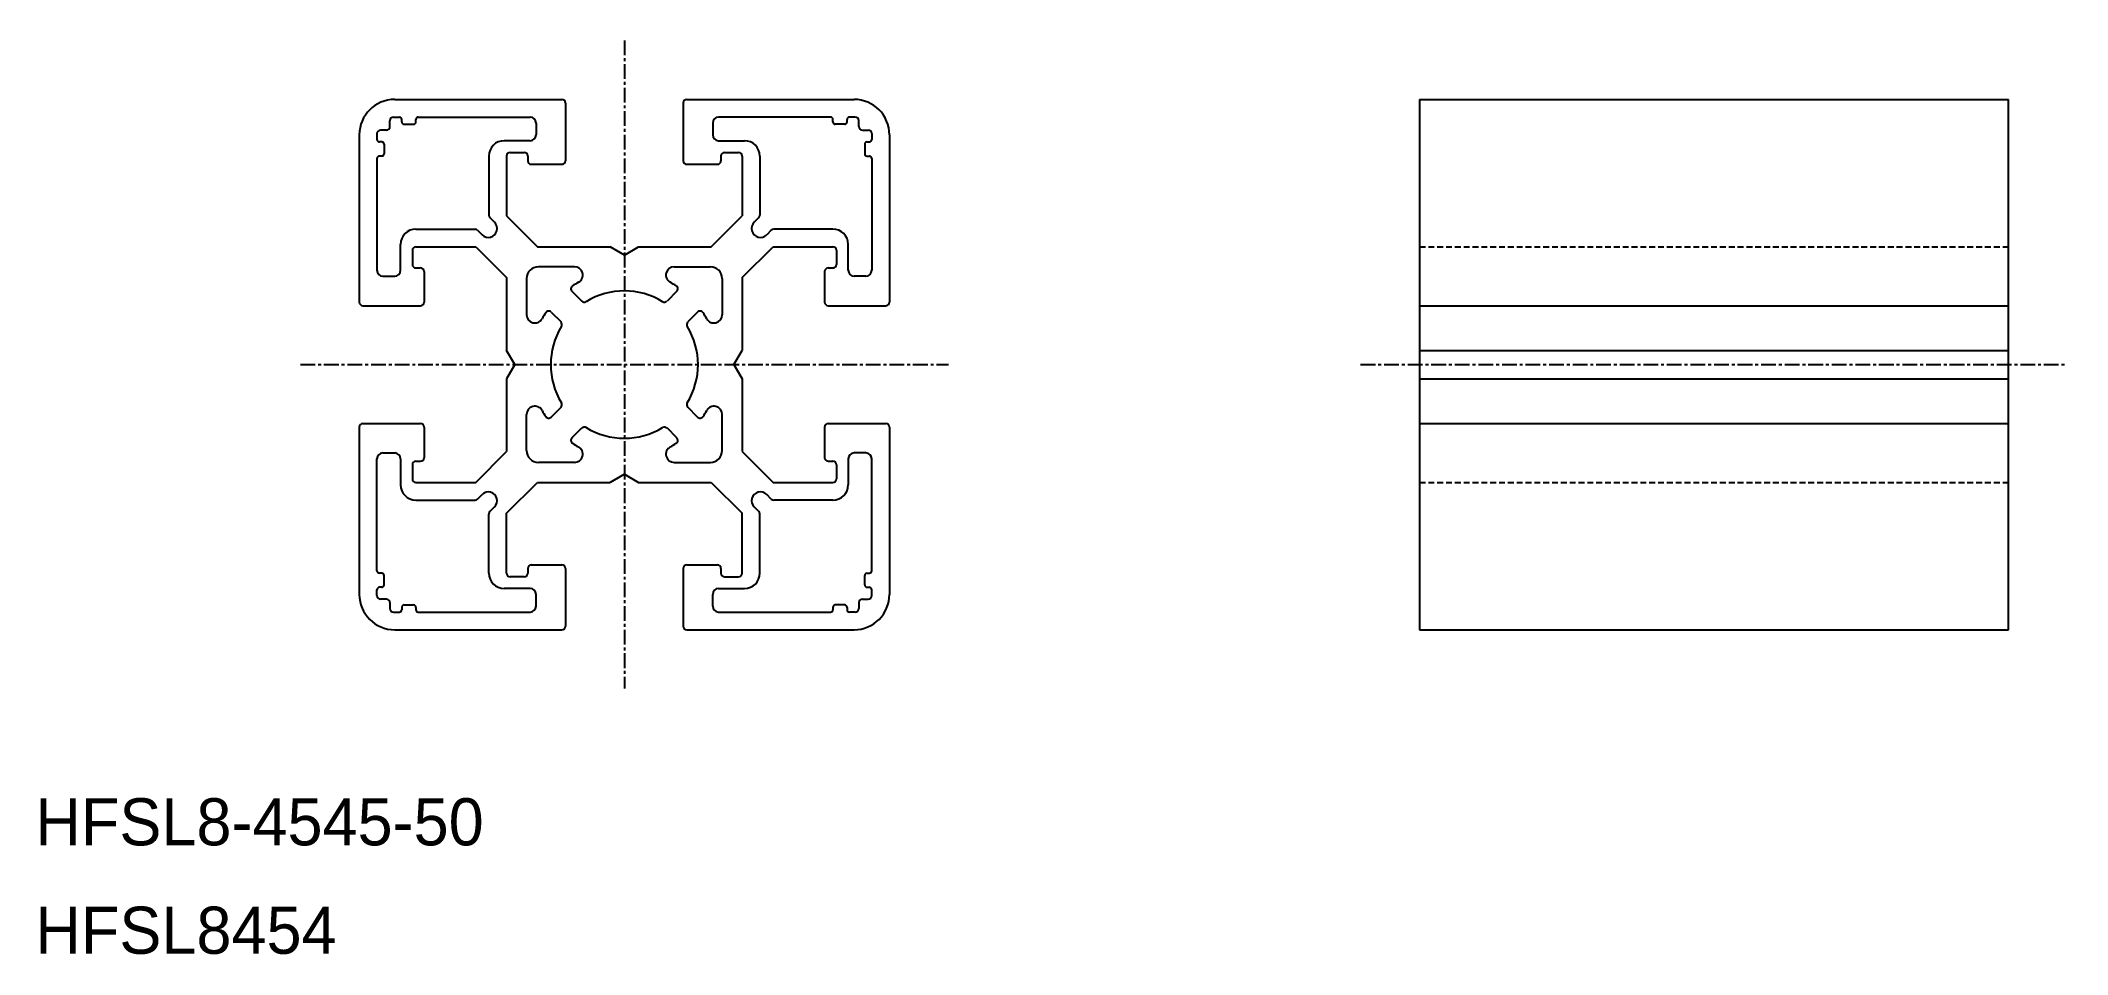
# Model space of a CAD drawing. Extents: x 0 to 172, y 0 to 78.
import ezdxf

# ---------------------------------------------------------------- set-up
doc = ezdxf.new("R2010")
doc.units = 0
doc.linetypes.add('CENTER', pattern=[2, 1.25, -0.25, 0.25, -0.25])
doc.linetypes.add('DASHED', pattern=[0.75, 0.5, -0.25])
doc.layers.get('0').update_dxf_attribs({"linetype": 'CONTINUOUS'})
doc.layers.add('CENTER', color=1, linetype='CENTER')

msp = doc.modelspace()

# ---------------------------------------------------------------- linework, layer by layer
at = {"color": 7, "linetype": 'CONTINUOUS'}
for p, q in [((30.5, 72.5), (44.7, 72.5)), ((55.3, 72.5), (69.5, 72.5)), ((117.5, 72.5), (117.5, 27.5)), ((117.5, 72.5), (167.5, 72.5)), ((167.5, 27.5), (167.5, 72.5)), ((30.1, 70.2), (30.1, 70.7)), ((30.4, 71), (30.9, 71)), ((31.1, 70.6), (31.1, 70.8)), ((32.3, 70.6), (32.3, 70.8)), ((32.5, 71), (42, 71)), ((45, 72.2), (45, 67.3)), ((55, 72.2), (55, 67.3)), ((67.5, 71), (58, 71)), ((67.7, 70.6), (67.7, 70.8)), ((68.9, 70.6), (68.9, 70.8)), ((69.6, 71), (69.1, 71)), ((69.9, 70.2), (69.9, 70.7)), ((27.5, 69.5), (27.5, 55.3)), ((29, 69.6), (29, 69.1)), ((29.4, 68.9), (29.2, 68.9)), ((29.8, 69.9), (29.3, 69.9)), ((31.3, 70.4), (32.1, 70.4)), ((42, 69), (39.8, 69)), ((42.5, 70.5), (42.5, 69.5)), ((57.5, 70.5), (57.5, 69.5)), ((58, 69), (60.2, 69)), ((68.7, 70.4), (67.9, 70.4)), ((70.2, 69.9), (70.7, 69.9)), ((70.6, 68.9), (70.8, 68.9)), ((71, 69.6), (71, 69.1)), ((72.5, 69.5), (72.5, 55.3)), ((29, 67.5), (29, 58)), ((29.4, 67.7), (29.2, 67.7)), ((29.6, 68.7), (29.6, 67.9)), ((38.5, 67.7), (38.5, 62.68)), ((40, 67.7), (40, 62.62)), ((40.3, 68), (41.5, 68)), ((41.8, 67.7), (41.8, 67.3)), ((58.2, 67.7), (58.2, 67.3)), ((58.5, 68), (59.7, 68)), ((60, 67.7), (60, 62.62)), ((61.5, 67.7), (61.5, 62.68)), ((70.4, 68.7), (70.4, 67.9)), ((70.6, 67.7), (70.8, 67.7)), ((71, 67.5), (71, 58)), ((42.1, 67), (44.7, 67)), ((55.3, 67), (57.9, 67)), ((38.59, 62.47), (38.98, 62.08)), ((40, 62.62), (42.62, 60)), ((57.38, 60), (60, 62.62)), ((61.41, 62.47), (61.02, 62.08)), ((32.3, 61.5), (37.32, 61.5)), ((37.53, 61.41), (37.92, 61.02)), ((62.47, 61.41), (62.08, 61.02)), ((67.7, 61.5), (62.68, 61.5)), ((31, 58), (31, 60.2)), ((32, 59.7), (32, 58.5)), ((32.3, 60), (37.38, 60)), ((37.38, 60), (40, 57.38)), ((42.62, 60), (48.79, 60)), ((50, 59.3), (48.79, 60)), ((50, 59.3), (51.21, 60)), ((51.21, 60), (57.38, 60)), ((60, 57.38), (62.62, 60)), ((62.62, 60), (67.7, 60)), ((68, 59.7), (68, 58.5)), ((69, 58), (69, 60.2)), ((29.5, 57.5), (30.5, 57.5)), ((32.3, 58.2), (32.7, 58.2)), ((33, 57.9), (33, 55.3)), ((40, 57.38), (40, 51.21)), ((41.7, 57.3), (41.7, 54.23)), ((45.77, 58.3), (42.7, 58.3)), ((54.23, 58.3), (57.3, 58.3)), ((58.3, 57.3), (58.3, 54.23)), ((60, 57.38), (60, 51.21)), ((67, 57.9), (67, 55.3)), ((67.3, 58.2), (67.7, 58.2)), ((70.5, 57.5), (69.5, 57.5)), ((45.55, 56.22), (46.38, 55.38)), ((54.45, 56.22), (53.62, 55.38)), ((27.8, 55), (32.7, 55)), ((43.78, 54.45), (44.62, 53.62)), ((56.22, 54.45), (55.38, 53.62)), ((67.3, 55), (72.2, 55)), ((117.5, 55), (167.5, 55)), ((40.7, 50), (40, 51.21)), ((40.7, 50), (40, 48.79)), ((59.3, 50), (60, 51.21)), ((59.3, 50), (60, 48.79)), ((117.5, 51.21), (167.5, 51.21)), ((40, 48.79), (40, 42.62)), ((60, 48.79), (60, 42.62)), ((117.5, 48.79), (167.5, 48.79)), ((27.8, 45), (32.7, 45)), ((41.7, 42.7), (41.7, 45.77)), ((43.78, 45.55), (44.62, 46.38)), ((56.22, 45.55), (55.38, 46.38)), ((58.3, 42.7), (58.3, 45.77)), ((67.3, 45), (72.2, 45)), ((117.5, 45), (167.5, 45)), ((27.5, 44.7), (27.5, 30.5)), ((33, 44.7), (33, 42.1)), ((45.55, 43.78), (46.38, 44.62)), ((54.45, 43.78), (53.62, 44.62)), ((67, 44.7), (67, 42.1)), ((72.5, 44.7), (72.5, 30.5)), ((29, 32.5), (29, 42)), ((29.5, 42.5), (30.5, 42.5)), ((31, 42), (31, 39.8)), ((32, 41.5), (32, 40.3)), ((32.3, 41.8), (32.7, 41.8)), ((37.38, 40), (40, 42.62)), ((45.77, 41.7), (42.7, 41.7)), ((54.23, 41.7), (57.3, 41.7)), ((60, 42.62), (62.62, 40)), ((67.3, 41.8), (67.7, 41.8)), ((68, 41.5), (68, 40.3)), ((69, 42), (69, 39.8)), ((70.5, 42.5), (69.5, 42.5)), ((71, 32.5), (71, 42)), ((32.3, 40), (37.38, 40)), ((40, 37.38), (42.62, 40)), ((42.62, 40), (48.79, 40)), ((50, 40.7), (48.79, 40)), ((50, 40.7), (51.21, 40)), ((51.21, 40), (57.38, 40)), ((57.38, 40), (60, 37.38)), ((62.62, 40), (67.7, 40)), ((32.3, 38.5), (37.32, 38.5)), ((37.53, 38.59), (37.92, 38.98)), ((38.59, 37.53), (38.98, 37.92)), ((61.41, 37.53), (61.02, 37.92)), ((62.47, 38.59), (62.08, 38.98)), ((67.7, 38.5), (62.68, 38.5)), ((38.5, 32.3), (38.5, 37.32)), ((40, 32.3), (40, 37.38)), ((60, 32.3), (60, 37.38)), ((61.5, 32.3), (61.5, 37.32)), ((41.8, 32.7), (41.8, 32.3)), ((42.1, 33), (44.7, 33)), ((45, 32.7), (45, 27.8)), ((55, 32.7), (55, 27.8)), ((55.3, 33), (57.9, 33)), ((58.2, 32.7), (58.2, 32.3)), ((29.4, 32.3), (29.2, 32.3)), ((29.4, 31.1), (29.2, 31.1)), ((29.6, 31.3), (29.6, 32.1)), ((42, 31), (39.8, 31)), ((41.5, 32), (40.3, 32)), ((58, 31), (60.2, 31)), ((58.5, 32), (59.7, 32)), ((70.4, 31.3), (70.4, 32.1)), ((70.6, 32.3), (70.8, 32.3)), ((70.6, 31.1), (70.8, 31.1)), ((29, 30.4), (29, 30.9)), ((29.8, 30.1), (29.3, 30.1)), ((30.1, 29.8), (30.1, 29.3)), ((31.1, 29.4), (31.1, 29.2)), ((31.3, 29.6), (32.1, 29.6)), ((32.3, 29.4), (32.3, 29.2)), ((42.5, 29.5), (42.5, 30.5)), ((57.5, 29.5), (57.5, 30.5)), ((67.7, 29.4), (67.7, 29.2)), ((68.7, 29.6), (67.9, 29.6)), ((68.9, 29.4), (68.9, 29.2)), ((69.9, 29.8), (69.9, 29.3)), ((70.2, 30.1), (70.7, 30.1)), ((71, 30.4), (71, 30.9)), ((30.4, 29), (30.9, 29)), ((32.5, 29), (42, 29)), ((58, 29), (67.5, 29)), ((69.6, 29), (69.1, 29)), ((30.5, 27.5), (44.7, 27.5)), ((55.3, 27.5), (69.5, 27.5)), ((117.5, 27.5), (167.5, 27.5))]:
    msp.add_line(p, q, dxfattribs=at)
at = {"color": 3, "linetype": 'DASHED'}
for p, q in [((117.5, 60), (167.5, 60)), ((117.5, 40), (167.5, 40))]:
    msp.add_line(p, q, dxfattribs=at)
at = {"color": 7, "linetype": 'CONTINUOUS'}
for centre, radius, start, end in [((30.5, 69.5), 3, 90, 180), ((44.7, 72.2), 0.3, 0, 90), ((55.3, 72.2), 0.3, 90, 180), ((69.5, 69.5), 3, 0, 90), ((30.4, 70.7), 0.3, 90, 180), ((30.9, 70.8), 0.2, 0, 90), ((31.3, 70.6), 0.2, 180, 270), ((32.1, 70.6), 0.2, 270, 0), ((32.5, 70.8), 0.2, 90, 180), ((42, 70.5), 0.5, 0, 90), ((58, 70.5), 0.5, 90, 180), ((67.5, 70.8), 0.2, 0, 90), ((67.9, 70.6), 0.2, 180, 270), ((68.7, 70.6), 0.2, 270, 0), ((69.1, 70.8), 0.2, 90, 180), ((69.6, 70.7), 0.3, 0, 90), ((29.3, 69.6), 0.3, 90, 180), ((29.2, 69.1), 0.2, 180, 270), ((29.4, 68.7), 0.2, 0, 90), ((29.8, 70.2), 0.3, 270, 0), ((39.8, 67.7), 1.3, 90, 180), ((42, 69.5), 0.5, 270, 0), ((58, 69.5), 0.5, 180, 270), ((60.2, 67.7), 1.3, 0, 90), ((70.2, 70.2), 0.3, 180, 270), ((70.6, 68.7), 0.2, 90, 180), ((70.7, 69.6), 0.3, 0, 90), ((70.8, 69.1), 0.2, 270, 0), ((29.2, 67.5), 0.2, 90, 180), ((29.4, 67.9), 0.2, 270, 0), ((40.3, 67.7), 0.3, 90, 180), ((41.5, 67.7), 0.3, 0, 90), ((42.1, 67.3), 0.3, 180, 270), ((44.7, 67.3), 0.3, 270, 0), ((55.3, 67.3), 0.3, 180, 270), ((57.9, 67.3), 0.3, 270, 0), ((58.5, 67.7), 0.3, 90, 180), ((59.7, 67.7), 0.3, 0, 90), ((70.6, 67.9), 0.2, 180, 270), ((70.8, 67.5), 0.2, 0, 90), ((38.45, 61.55), 0.75, 224.8703, 45), ((38.8, 62.68), 0.3, 180, 225), ((61.55, 61.55), 0.75, 135, 315.1297), ((61.2, 62.68), 0.3, 315.0001, 0), ((32.3, 60.2), 1.3, 90, 179.9999), ((37.32, 61.2), 0.3, 45, 90), ((62.68, 61.2), 0.3, 90, 135), ((67.7, 60.2), 1.3, 0.0001, 90), ((32.3, 59.7), 0.3, 90, 180), ((67.7, 59.7), 0.3, 0, 90), ((29.5, 58), 0.5, 180, 270), ((30.5, 58), 0.5, 270, 359.9999), ((32.3, 58.5), 0.3, 180, 270), ((32.7, 57.9), 0.3, 0, 90), ((42.7, 57.3), 1, 90, 180), ((50, 50), 8, 119.1246, 123.3871), ((45.77, 57.6), 0.7, 299.1246, 90), ((54.23, 57.6), 0.7, 90, 240.8754), ((50, 50), 8, 56.6129, 60.8754), ((57.3, 57.3), 1, 0, 90), ((67.3, 57.9), 0.3, 90, 180), ((67.7, 58.5), 0.3, 270, 0), ((69.5, 58), 0.5, 180.0001, 270), ((70.5, 58), 0.5, 270, 0), ((27.8, 55.3), 0.3, 180, 270), ((32.7, 55.3), 0.3, 270, 0), ((45.76, 56.43), 0.3, 123.3871, 225), ((46.6, 55.6), 0.3, 225, 301.3116), ((50, 50), 6.25, 58.6884, 121.3116), ((53.4, 55.6), 0.3, 238.6884, 315), ((54.24, 56.43), 0.3, 315, 56.6129), ((67.3, 55.3), 0.3, 180, 270), ((72.2, 55.3), 0.3, 270, 0), ((42.4, 54.23), 0.7, 180, 330.8754), ((50, 50), 8, 146.6129, 150.8754), ((43.57, 54.24), 0.3, 45, 146.6129), ((44.4, 53.4), 0.3, 328.6884, 45), ((55.6, 53.4), 0.3, 135, 211.3116), ((56.43, 54.24), 0.3, 33.3871, 135), ((50, 50), 8, 29.1246, 33.3871), ((57.6, 54.23), 0.7, 209.1246, 0), ((50, 50), 6.25, 148.6884, 211.3116), ((50, 50), 6.25, 328.6884, 31.3116), ((42.4, 45.77), 0.7, 29.1246, 180), ((44.4, 46.6), 0.3, 315, 31.3116), ((55.6, 46.6), 0.3, 148.6884, 224.9999), ((57.6, 45.77), 0.7, 0, 150.8754), ((27.8, 44.7), 0.3, 90, 180), ((32.7, 44.7), 0.3, 0, 90), ((50, 50), 8, 209.1246, 213.3871), ((43.57, 45.76), 0.3, 213.3871, 315), ((56.43, 45.76), 0.3, 224.9999, 326.6129), ((50, 50), 8, 326.6129, 330.8754), ((67.3, 44.7), 0.3, 90, 180), ((72.2, 44.7), 0.3, 0, 90), ((45.76, 43.57), 0.3, 135, 236.6129), ((50, 50), 8, 236.6129, 240.8754), ((46.6, 44.4), 0.3, 58.6884, 135), ((50, 50), 6.25, 238.6884, 301.3116), ((53.4, 44.4), 0.3, 45, 121.3116), ((50, 50), 8, 299.1246, 303.3871), ((54.24, 43.57), 0.3, 303.3871, 45), ((29.5, 42), 0.5, 90, 180), ((30.5, 42), 0.5, 0, 90), ((32.3, 41.5), 0.3, 90, 180), ((32.7, 42.1), 0.3, 270, 0), ((42.7, 42.7), 1, 180, 270), ((45.77, 42.4), 0.7, 270, 60.8754), ((54.23, 42.4), 0.7, 119.1246, 270), ((57.3, 42.7), 1, 270, 0), ((67.3, 42.1), 0.3, 180, 270), ((67.7, 41.5), 0.3, 0, 90), ((69.5, 42), 0.5, 90, 180), ((70.5, 42), 0.5, 0, 90), ((32.3, 39.8), 1.3, 180, 270), ((32.3, 40.3), 0.3, 180, 270), ((67.7, 40.3), 0.3, 270, 0), ((67.7, 39.8), 1.3, 270, 0), ((37.32, 38.8), 0.3, 270, 315), ((38.45, 38.45), 0.75, 315, 135.1297), ((61.55, 38.45), 0.75, 44.8703, 225), ((62.68, 38.8), 0.3, 225, 270), ((38.8, 37.32), 0.3, 134.9999, 180), ((61.2, 37.32), 0.3, 0, 44.9999), ((42.1, 32.7), 0.3, 90, 180), ((44.7, 32.7), 0.3, 0, 90), ((55.3, 32.7), 0.3, 90, 180), ((57.9, 32.7), 0.3, 0, 90), ((29.2, 32.5), 0.2, 180, 270), ((29.2, 30.9), 0.2, 90, 180), ((29.4, 32.1), 0.2, 0, 90), ((29.4, 31.3), 0.2, 270, 360), ((39.8, 32.3), 1.3, 180, 270), ((40.3, 32.3), 0.3, 180, 270), ((41.5, 32.3), 0.3, 270, 360), ((42, 30.5), 0.5, 0, 90), ((58, 30.5), 0.5, 90, 180), ((58.5, 32.3), 0.3, 180, 270), ((59.7, 32.3), 0.3, 270, 0), ((60.2, 32.3), 1.3, 270, 0), ((70.6, 32.1), 0.2, 90.0003, 180), ((70.6, 31.3), 0.2, 180, 270), ((70.8, 32.5), 0.2, 270.0003, 0), ((70.8, 30.9), 0.2, 0, 90), ((30.5, 30.5), 3, 180, 270), ((29.3, 30.4), 0.3, 180, 270.0002), ((29.8, 29.8), 0.3, 0, 90.0002), ((30.4, 29.3), 0.3, 180, 270), ((31.3, 29.4), 0.2, 90, 180), ((32.1, 29.4), 0.2, 0, 90), ((42, 29.5), 0.5, 270, 360), ((58, 29.5), 0.5, 180, 270), ((67.9, 29.4), 0.2, 90, 180), ((68.7, 29.4), 0.2, 0, 90), ((69.5, 30.5), 3, 270, 0), ((69.6, 29.3), 0.3, 270, 0), ((70.2, 29.8), 0.3, 90, 180), ((70.7, 30.4), 0.3, 270, 360), ((30.9, 29.2), 0.2, 270, 0), ((32.5, 29.2), 0.2, 180, 270), ((44.7, 27.8), 0.3, 270, 0), ((55.3, 27.8), 0.3, 180, 270), ((67.5, 29.2), 0.2, 270, 0), ((69.1, 29.2), 0.2, 180, 270)]:
    msp.add_arc(centre, radius, start, end, dxfattribs=at)
at = {"layer": 'CENTER', "color": 1, "linetype": 'CENTER'}
for p, q in [((50, 77.5), (50, 22.5)), ((22.5, 50), (77.5, 50)), ((112.5, 50), (172.5, 50))]:
    msp.add_line(p, q, dxfattribs=at)

# ---------------------------------------------------------------- texts
at = {"color": 7, "linetype": 'CONTINUOUS'}
for s, p in [('HFSL8-4545-50', (0, 9.2)), ('HFSL8454', (0, 0))]:
    msp.add_text(s, height=4, dxfattribs=at).set_placement(p)

doc.saveas('drawing.dxf')
